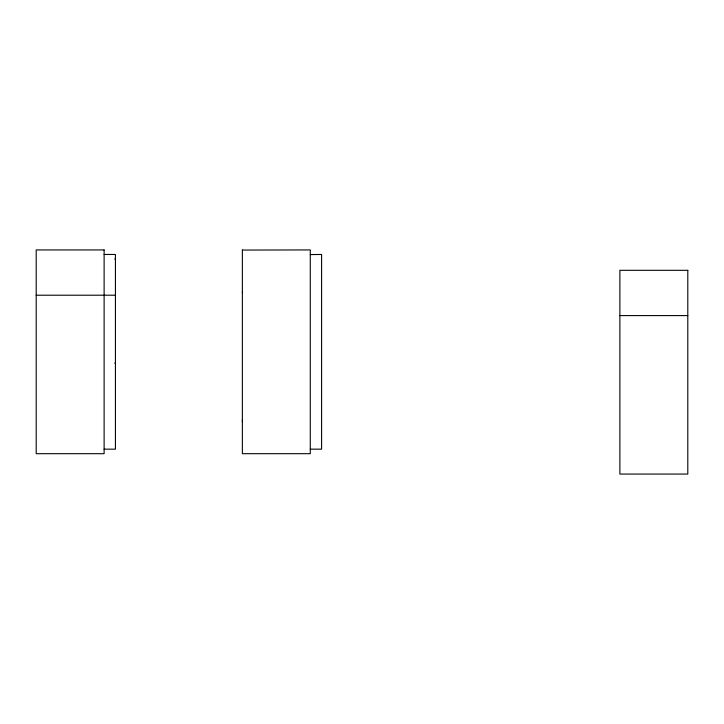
<?xml version="1.0" encoding="UTF-8"?>
<svg xmlns="http://www.w3.org/2000/svg" width="724" height="724" viewBox="0 0 724 724"><rect width="100%" height="100%" fill="white"/><g stroke="black" fill="none" stroke-linecap="round" stroke-linejoin="round"><path stroke-width="1.09" d="M242.368 421.63L242.368 419.938M242.368 292.596L242.368 292.034M242.368 250.061L310.279 249.934L310.279 453.686L242.368 453.686L242.368 249.934M310.279 254.577L321.601 254.468L321.601 449.161L310.279 449.161M104.12 254.468L115.433 254.468L115.433 449.161L104.12 449.161M114.727 258.993L115.433 258.993M36.2 295.211L115.433 295.211M619.88 315.592L687.8 315.592M114.727 363.131L115.433 363.131M104.12 249.934L36.2 249.934L36.2 453.686L104.12 453.686L104.12 249.934M687.8 270.314L619.88 270.314L619.88 474.066L687.8 474.066L687.8 270.314"/></g></svg>
